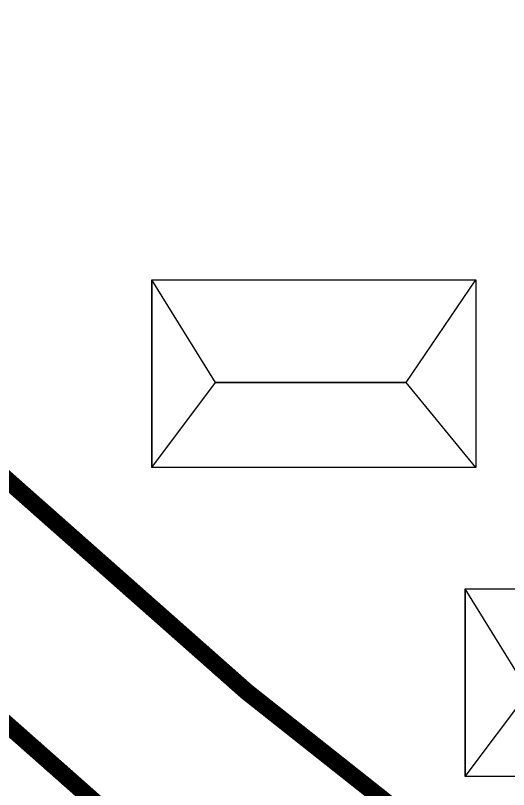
# Model space of a CAD drawing. Header units: inches. Extents: x -340059099 to 1458168, y 1119167 to 1294232938.
# Drawn here: x 457810 to 458241, y 2618906 to 2619582 of the extents above; entities that cross this region are included whole.
import ezdxf

# ---------------------------------------------------------------- set-up
doc = ezdxf.new("R2010")
doc.units = ezdxf.units.IN
doc.header["$MEASUREMENT"] = 0
doc.layers.add('Text', color=7, linetype='Continuous')

msp = doc.modelspace()

# ---------------------------------------------------------------- linework, layer by layer
at = {"layer": 'Text', "const_width": 15}
for points in [[(455558.92, 2621529.74), (455893.05, 2621154.46), (456208.12, 2620774), (456514.78, 2620440.41), (457068.11, 2619832.14), (457408.4, 2619525.65), (458012.18, 2618991.59), (458478.62, 2618622.2), (458866.57, 2618324.66), (459112.68, 2618135.25), (459163.13, 2618122.77), (459583.03, 2618116.64), (460342.67, 2618119.94), (460655.49, 2618082.48), (461045.12, 2618017.7), (461261.52, 2617967.05), (461657.32, 2617876.35), (461974.07, 2617806.38), (462342.95, 2617752.91)], [(455771.65, 2621050.2), (456087.53, 2620668.76), (456396.7, 2620332.44), (456955.11, 2619718.59), (457301.86, 2619406.28), (457909.44, 2618868.86), (458380.26, 2618496), (458769.09, 2618197.78), (459041.68, 2617988), (459142.48, 2617963.05), (459582.21, 2617956.64), (460333.47, 2617959.9), (460632.85, 2617924.05), (461013.74, 2617860.72), (461225.42, 2617811.17), (461622.19, 2617720.25), (461945.29, 2617648.88), (462322.68, 2617594.17)]]:
    msp.add_lwpolyline(points, dxfattribs=at)
at = {"layer": 'Text'}
for points in [[(457929.36, 2619351.33), (458212.22, 2619351.33), (458212.22, 2619187.42), (457929.36, 2619187.42)], [(458202.86, 2619081.33), (458485.72, 2619081.33), (458485.72, 2618917.42), (458202.86, 2618917.42)]]:
    msp.add_lwpolyline(points, close=True, dxfattribs=at)
for points in [[(458151.35, 2619261.5), (458212.22, 2619351.33), (458212.22, 2619187.42), (458151.35, 2619261.5), (457985, 2619261.5), (457929.36, 2619351.33), (457929.36, 2619187.42), (457985, 2619261.5)], [(458424.85, 2618991.5), (458485.72, 2619081.33), (458485.72, 2618917.42), (458424.85, 2618991.5), (458258.5, 2618991.5), (458202.86, 2619081.33), (458202.86, 2618917.42), (458258.5, 2618991.5)]]:
    msp.add_lwpolyline(points, dxfattribs=at)
at = {"layer": 'Text', "color": 6}
msp.add_lwpolyline([(457985, 2619261.5), (458151.35, 2619261.5)], dxfattribs=at)
at = {"layer": 'Text', "color": 1}
msp.add_circle((469844, 2616428.5), 81808.03, dxfattribs=at)

doc.saveas('drawing.dxf')
